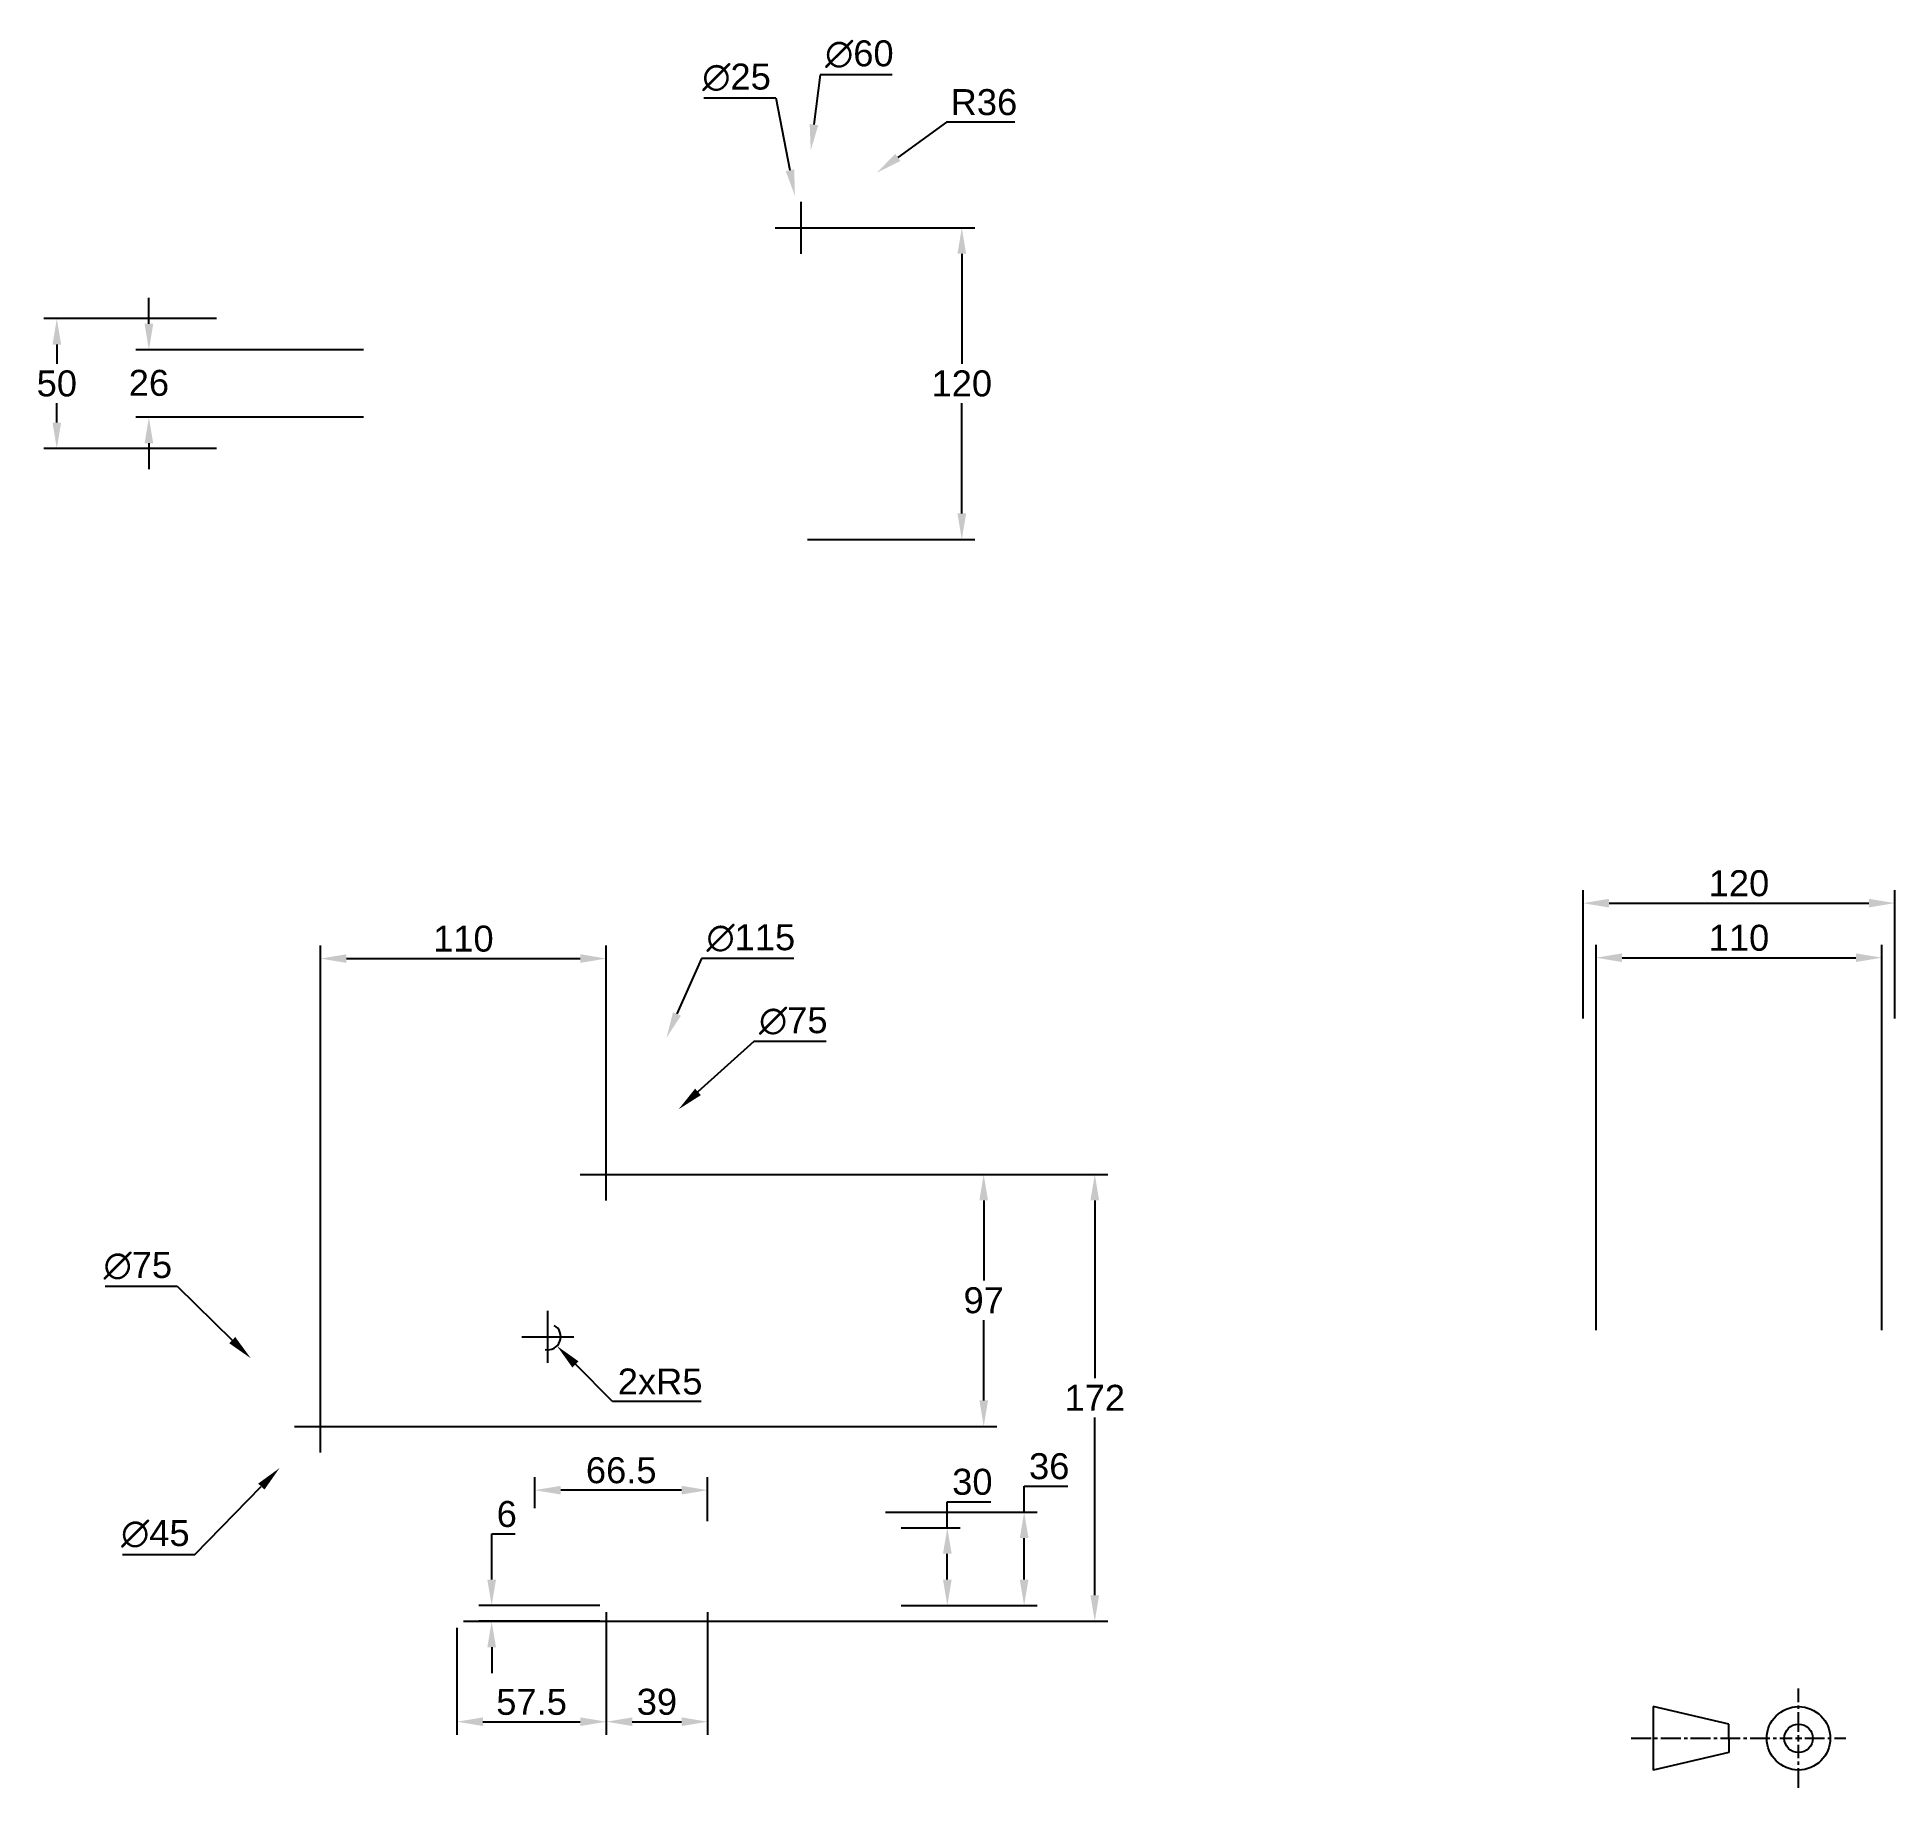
# Paper-space layout 'Layout1' of a CAD drawing. Header units: millimetres. Extents: x 12 to 191, y 10 to 178.
import ezdxf

# ---------------------------------------------------------------- set-up
doc = ezdxf.new("R2010")
doc.units = ezdxf.units.MM
doc.linetypes.add('CENTER2', pattern=[28.575000000000003, 19.05, -3.175, 3.175, -3.175])
doc.layers.add('Layer1', color=252, linetype='Continuous')
doc.styles.get("Standard").update_dxf_attribs({"font": 'arial.ttf'})
doc.dimstyles.new('ISO-25', dxfattribs={"dimtxt": 2.5, "dimasz": 2.5, "dimexe": 1.25, "dimexo": 0.625, "dimtad": 1, "dimtih": 1, "dimtoh": 1, "dimdsep": 46, "dimtxsty": 'Standard', "dimcen": 2.5, "dimadec": 0, "dimazin": 0, "dimtfac": 1, "dimtofl": 0, "dimtmove": 0, "dimatfit": 3, "dimfxl": 1, "dimarcsym": 0})

# ---------------------------------------------------------------- blocks, each defined once
blk = doc.blocks.new('*D10')
at = {"layer": 'Defpoints', "color": 0, "transparency": 16777216}
for p in [(94.98485880943477, 34.72011054876602), (100.053678598238, 34.72011054876602), (94.98485880943477, 27.22011054876602)]:
    blk.add_point(p, dxfattribs=at)
at = {"layer": 'Layer1', "color": 0, "lineweight": -2, "transparency": 16777216}
for p, q in [((100.053678598238, 34.72011054876602), (100.053678598238, 37.22011054876602)), ((100.053678598238, 37.22011054876602), (104.2496199352093, 37.22011054876602)), ((95.60985880943477, 34.72011054876602), (101.303678598238, 34.72011054876602)), ((100.053678598238, 29.72011054876602), (100.053678598238, 32.22011054876602)), ((95.60985880943477, 27.22011054876602), (101.303678598238, 27.22011054876602))]:
    blk.add_line(p, q, dxfattribs=at)
at = {"layer": 'Layer1', "color": 0, "transparency": 16777216}
for points in [[(99.63701193157128, 32.22011054876602), (100.4703452649046, 32.22011054876602), (100.053678598238, 34.72011054876602)], [(99.6370119315713, 29.72011054876602), (100.4703452649046, 29.72011054876602), (100.053678598238, 27.22011054876602)]]:
    blk.add_solid(points, dxfattribs=at)
at = {"layer": 'Layer1', "color": 0, "transparency": 16777216, "insert": (102.4641492667236, 39.12239567837035), "char_height": 2.5, "attachment_point": 5}
blk.add_mtext('30', dxfattribs=at)
blk = doc.blocks.new('*D11')
at = {"layer": 'Defpoints', "color": 0, "transparency": 16777216}
for p in [(93.48485880943477, 36.22011054876602), (107.4434397240124, 36.22011054876602), (94.98485880943477, 27.22011054876602)]:
    blk.add_point(p, dxfattribs=at)
at = {"layer": 'Layer1', "color": 0, "lineweight": -2, "transparency": 16777216}
for p, q in [((107.4434397240124, 36.22011054876602), (107.4434397240124, 38.72011054876602)), ((107.4434397240124, 38.72011054876602), (111.6462023433849, 38.72011054876602)), ((94.10985880943477, 36.22011054876602), (108.6934397240124, 36.22011054876602)), ((107.4434397240124, 29.72011054876602), (107.4434397240124, 33.72011054876602)), ((95.60985880943477, 27.22011054876602), (108.6934397240124, 27.22011054876602))]:
    blk.add_line(p, q, dxfattribs=at)
at = {"layer": 'Layer1', "color": 0, "transparency": 16777216}
for points in [[(107.0267730573458, 33.72011054876602), (107.8601063906791, 33.72011054876602), (107.4434397240124, 36.22011054876602)], [(107.0267730573458, 29.72011054876602), (107.8601063906791, 29.72011054876602), (107.4434397240124, 27.22011054876602)]]:
    blk.add_solid(points, dxfattribs=at)
at = {"layer": 'Layer1', "color": 0, "transparency": 16777216, "insert": (109.8573210336986, 40.62239567837035), "char_height": 2.5, "attachment_point": 5}
blk.add_mtext('36', dxfattribs=at)
blk = doc.blocks.new('*D12')
at = {"layer": 'Defpoints', "color": 0, "transparency": 16777216}
for p in [(73.03108252309406, 81.87474530847), (61.4386350957752, 55.56547578906201)]:
    blk.add_point(p, dxfattribs=at)
at = {"layer": 'Layer1', "color": 0, "lineweight": -2, "transparency": 16777216}
for p, q in [((76.38812761914984, 89.4936199917228), (74.03912142981743, 84.16250787537504)), ((85.27540592747181, 89.4936199917228), (76.38812761914984, 89.4936199917228)), ((67.23485880943463, 66.220110548766), (67.23485880943463, 71.220110548766)), ((64.73485880943463, 68.720110548766), (69.73485880943463, 68.720110548766))]:
    blk.add_line(p, q, dxfattribs=at)
at = {"layer": 'Layer1', "color": 0, "transparency": 16777216}
blk.add_solid([(73.65782766866658, 84.33051435982892), (74.42041519096827, 83.99450139092114), (73.03108252309406, 81.87474530847)], dxfattribs=at)
at = {"layer": 'Layer1', "color": 0, "transparency": 16777216, "insert": (81.14426677331082, 91.46497060563821), "char_height": 2.5, "attachment_point": 5}
blk.add_mtext('∅115', dxfattribs=at)
blk = doc.blocks.new('*D13')
at = {"layer": 'Defpoints', "color": 0, "transparency": 16777216}
for p in [(74.20351932176989, 74.99134612589268), (60.26619829709937, 62.44887497163935)]:
    blk.add_point(p, dxfattribs=at)
at = {"layer": 'Layer1', "color": 0, "lineweight": -2, "transparency": 16777216}
for p, q in [((81.44735230196834, 81.51021485536687), (76.06182879172597, 76.66367561312646)), ((88.39227044657954, 81.51021485536688), (81.44735230196834, 81.51021485536687)), ((67.23485880943461, 66.220110548766), (67.23485880943463, 71.22011054876602)), ((64.73485880943461, 68.72011054876602), (69.73485880943463, 68.72011054876602))]:
    blk.add_line(p, q, dxfattribs=at)
at = {"layer": 'Layer1', "color": 0, "transparency": 16777216}
blk.add_solid([(75.78310721052034, 76.97339385811914), (76.3405503729316, 76.35395736813378), (74.20351932176989, 74.99134612589268)], dxfattribs=at)
at = {"layer": 'Layer1', "color": 0, "transparency": 16777216, "insert": (85.23231137427396, 83.48156546928229), "char_height": 2.5, "attachment_point": 5}
blk.add_mtext('∅75', dxfattribs=at)
blk = doc.blocks.new('*D14')
at = {"layer": 'Defpoints', "color": 0, "transparency": 16777216}
for p in [(67.234858809435, 68.72011054876603), (114.2417748506014, 68.72011054876604), (52.859858809435, 25.720110548766)]:
    blk.add_point(p, dxfattribs=at)
at = {"layer": 'Layer1', "color": 0, "lineweight": -2, "transparency": 16777216}
for p, q in [((67.859858809435, 68.72011054876603), (115.4917748506014, 68.72011054876604)), ((114.2417748506014, 66.22011054876604), (114.2417748506014, 49.10022651056685)), ((114.2417748506014, 28.22011054876601), (114.2417748506014, 45.3399945869652)), ((53.484858809435, 25.720110548766), (115.4917748506014, 25.72011054876601))]:
    blk.add_line(p, q, dxfattribs=at)
at = {"layer": 'Layer1', "color": 0, "transparency": 16777216}
for points in [[(113.8251081839347, 66.22011054876604), (114.658441517268, 66.22011054876604), (114.2417748506014, 68.72011054876604)], [(113.8251081839347, 28.22011054876601), (114.658441517268, 28.22011054876601), (114.2417748506014, 25.72011054876601)]]:
    blk.add_solid(points, dxfattribs=at)
at = {"layer": 'Layer1', "color": 0, "transparency": 16777216, "insert": (114.2417748506013, 47.22011054876598), "char_height": 2.5, "attachment_point": 5}
blk.add_mtext('172', dxfattribs=at)
blk = doc.blocks.new('*D15')
at = {"layer": 'Defpoints', "color": 0, "transparency": 16777216}
for p in [(52.85985880943474, 25.720110548766), (67.23485880943474, 25.720110548766), (67.23485880943474, 16.04759554172273)]:
    blk.add_point(p, dxfattribs=at)
at = {"layer": 'Layer1', "color": 0, "lineweight": -2, "transparency": 16777216}
for p, q in [((52.85985880943474, 25.095110548766), (52.85985880943474, 14.79759554172273)), ((67.23485880943474, 25.095110548766), (67.23485880943474, 14.79759554172273)), ((55.35985880943474, 16.04759554172273), (64.73485880943474, 16.04759554172273))]:
    blk.add_line(p, q, dxfattribs=at)
at = {"layer": 'Layer1', "color": 0, "transparency": 16777216}
for points in [[(55.35985880943474, 16.4642622083894), (55.35985880943474, 15.63092887505606), (52.85985880943474, 16.04759554172273)], [(64.73485880943474, 16.4642622083894), (64.73485880943474, 15.63092887505606), (67.23485880943474, 16.04759554172273)]]:
    blk.add_solid(points, dxfattribs=at)
at = {"layer": 'Layer1', "color": 0, "transparency": 16777216, "insert": (60.04735880943474, 17.94391204922614), "char_height": 2.5, "attachment_point": 5}
blk.add_mtext('57.5', dxfattribs=at)
blk = doc.blocks.new('*D16')
at = {"layer": 'Defpoints', "color": 0, "transparency": 16777216}
for p in [(56.20793327653033, 27.22011054876602), (67.23485880943477, 27.22011054876602), (67.23485880943477, 25.72011054876602)]:
    blk.add_point(p, dxfattribs=at)
at = {"layer": 'Layer1', "color": 0, "lineweight": -2, "transparency": 16777216}
for p, q in [((56.20793327653033, 29.72011054876602), (56.20793327653033, 34.12154301807024)), ((56.20793327653033, 34.12154301807024), (58.48368361759444, 34.12154301807024)), ((66.60985880943477, 27.22011054876602), (54.95793327653033, 27.22011054876601)), ((66.60985880943477, 25.72011054876602), (54.95793327653033, 25.72011054876601)), ((56.20793327653033, 23.22011054876601), (56.20793327653033, 20.72011054876601))]:
    blk.add_line(p, q, dxfattribs=at)
at = {"layer": 'Layer1', "color": 0, "transparency": 16777216}
for points in [[(55.79126660986366, 29.72011054876601), (56.62459994319699, 29.72011054876602), (56.20793327653033, 27.22011054876602)], [(55.79126660986366, 23.22011054876601), (56.62459994319699, 23.22011054876601), (56.20793327653033, 25.72011054876602)]]:
    blk.add_solid(points, dxfattribs=at)
at = {"layer": 'Layer1', "color": 0, "transparency": 16777216, "insert": (57.65830844706238, 36.02297548737445), "char_height": 2.5, "attachment_point": 5}
blk.add_mtext('6', dxfattribs=at)
blk = doc.blocks.new('*D17')
at = {"layer": 'Defpoints', "color": 0, "transparency": 16777216}
for p in [(67.23485880943474, 27.220110548766), (76.98485880943474, 27.220110548766), (76.98485880943474, 16.04759554172273)]:
    blk.add_point(p, dxfattribs=at)
at = {"layer": 'Layer1', "color": 0, "lineweight": -2, "transparency": 16777216}
for p, q in [((67.23485880943474, 26.595110548766), (67.23485880943474, 14.79759554172273)), ((76.98485880943474, 26.595110548766), (76.98485880943474, 14.79759554172273)), ((69.73485880943474, 16.04759554172273), (74.48485880943474, 16.04759554172273))]:
    blk.add_line(p, q, dxfattribs=at)
at = {"layer": 'Layer1', "color": 0, "transparency": 16777216}
for points in [[(69.73485880943474, 16.4642622083894), (69.73485880943474, 15.63092887505606), (67.23485880943474, 16.04759554172273)], [(74.48485880943474, 16.4642622083894), (74.48485880943474, 15.63092887505606), (76.98485880943474, 16.04759554172273)]]:
    blk.add_solid(points, dxfattribs=at)
at = {"layer": 'Layer1', "color": 0, "transparency": 16777216, "insert": (72.10985880943474, 17.94988067132709), "char_height": 2.5, "attachment_point": 5}
blk.add_mtext('39', dxfattribs=at)
blk = doc.blocks.new('*D18')
at = {"layer": 'Defpoints', "color": 0, "transparency": 16777216}
for p in [(60.35985880943474, 38.33229305468876), (60.35985880943474, 35.970110548766), (76.98485880943474, 34.720110548766)]:
    blk.add_point(p, dxfattribs=at)
at = {"layer": 'Layer1', "color": 0, "lineweight": -2, "transparency": 16777216}
for p, q in [((60.35985880943474, 36.595110548766), (60.35985880943474, 39.58229305468876)), ((76.98485880943474, 35.345110548766), (76.98485880943474, 39.58229305468876)), ((74.48485880943474, 38.33229305468876), (62.85985880943474, 38.33229305468876))]:
    blk.add_line(p, q, dxfattribs=at)
at = {"layer": 'Layer1', "color": 0, "transparency": 16777216}
for points in [[(62.85985880943474, 38.74895972135543), (62.85985880943474, 37.9156263880221), (60.35985880943474, 38.33229305468876)], [(74.48485880943474, 38.74895972135543), (74.48485880943474, 37.9156263880221), (76.98485880943474, 38.33229305468876)]]:
    blk.add_solid(points, dxfattribs=at)
at = {"layer": 'Layer1', "color": 0, "transparency": 16777216, "insert": (68.67235880943474, 40.23372552399299), "char_height": 2.5, "attachment_point": 5}
blk.add_mtext('66.5', dxfattribs=at)
blk = doc.blocks.new('*D19')
at = {"layer": 'Defpoints', "color": 0, "transparency": 16777216}
for p in [(61.60985880943462, 53.095110548766), (62.4937422859178, 52.21122707228284)]:
    blk.add_point(p, dxfattribs=at)
at = {"layer": 'Layer1', "color": 0, "lineweight": -2, "transparency": 16777216}
for p, q in [((61.60985880943461, 50.59511054876599), (61.60985880943461, 55.595110548766)), ((59.10985880943462, 53.09511054876601), (64.10985880943461, 53.09511054876599)), ((67.83442430139402, 46.87054505680674), (64.26150923888419, 50.44346011931649)), ((76.3704065660598, 46.87054505680675), (67.83442430139402, 46.87054505680674))]:
    blk.add_line(p, q, dxfattribs=at)
blk.add_arc((61.60985880943462, 53.095110548766), 1.249999999999986, 257.7042204869177, 61.35211024345721, dxfattribs=at)
at = {"layer": 'Layer1', "color": 0, "transparency": 16777216}
blk.add_solid([(64.55613706437859, 50.73808794481089), (63.9668814133898, 50.14883229382209), (62.4937422859178, 52.21122707228284)], dxfattribs=at)
at = {"layer": 'Layer1', "color": 0, "transparency": 16777216, "insert": (72.41491543372692, 48.77197752611097), "char_height": 2.5, "attachment_point": 5}
blk.add_mtext('2xR5', dxfattribs=at)
blk = doc.blocks.new('*D20')
at = {"layer": 'Defpoints', "color": 0, "transparency": 16777216}
for p in [(191.2298896856078, 94.82626720659678), (161.2298896856078, 83.095110548766), (191.2298896856078, 83.095110548766)]:
    blk.add_point(p, dxfattribs=at)
at = {"layer": 'Layer1', "color": 0, "lineweight": -2, "transparency": 16777216}
for p, q in [((161.2298896856078, 83.720110548766), (161.2298896856078, 96.07626720659678)), ((163.7298896856078, 94.82626720659678), (188.7298896856078, 94.82626720659678)), ((191.2298896856078, 83.720110548766), (191.2298896856078, 96.07626720659678))]:
    blk.add_line(p, q, dxfattribs=at)
at = {"layer": 'Layer1', "color": 0, "transparency": 16777216}
for points in [[(163.7298896856078, 95.24293387326345), (163.7298896856078, 94.40960053993011), (161.2298896856078, 94.82626720659678)], [(188.7298896856078, 95.24293387326345), (188.7298896856078, 94.40960053993011), (191.2298896856078, 94.82626720659678)]]:
    blk.add_solid(points, dxfattribs=at)
at = {"layer": 'Layer1', "color": 0, "transparency": 16777216, "insert": (176.2298896856078, 96.72769967590101), "char_height": 2.5, "attachment_point": 5}
blk.add_mtext('120', dxfattribs=at)
blk = doc.blocks.new('*D21')
at = {"layer": 'Defpoints', "color": 0, "transparency": 16777216}
for p in [(189.9798896856059, 89.57626720659687), (162.4798896856059, 53.095110548766), (189.9798896856059, 53.095110548766)]:
    blk.add_point(p, dxfattribs=at)
at = {"layer": 'Layer1', "color": 0, "lineweight": -2, "transparency": 16777216}
for p, q in [((162.4798896856059, 53.720110548766), (162.4798896856059, 90.82626720659687)), ((164.9798896856059, 89.57626720659687), (187.4798896856059, 89.57626720659687)), ((189.9798896856059, 53.720110548766), (189.9798896856059, 90.82626720659687))]:
    blk.add_line(p, q, dxfattribs=at)
at = {"layer": 'Layer1', "color": 0, "transparency": 16777216}
for points in [[(164.9798896856059, 89.99293387326354), (164.9798896856059, 89.1596005399302), (162.4798896856059, 89.57626720659687)], [(187.4798896856059, 89.99293387326354), (187.4798896856059, 89.1596005399302), (189.9798896856059, 89.57626720659687)]]:
    blk.add_solid(points, dxfattribs=at)
at = {"layer": 'Layer1', "color": 0, "transparency": 16777216, "insert": (176.2298896856059, 91.47769967590109), "char_height": 2.5, "attachment_point": 5}
blk.add_mtext('110', dxfattribs=at)
blk = doc.blocks.new('*D22')
at = {"layer": 'Defpoints', "color": 0, "transparency": 16777216}
for p in [(33.03084458894931, 51.02349275427871), (46.43887302991995, 37.9167283432533)]:
    blk.add_point(p, dxfattribs=at)
at = {"layer": 'Layer1', "color": 0, "lineweight": -2, "transparency": 16777216}
for p, q in [((19.00042991727972, 57.94978576776298), (25.94534806189091, 57.94978576776297)), ((25.94534806189091, 57.94978576776297), (31.24310746348656, 52.77106134241543)), ((39.73485880943463, 41.97011054876601), (39.73485880943463, 46.97011054876601)), ((37.23485880943463, 44.47011054876599), (42.23485880943462, 44.470110548766))]:
    blk.add_line(p, q, dxfattribs=at)
at = {"layer": 'Layer1', "color": 0, "transparency": 16777216}
blk.add_solid([(31.53436889484268, 53.06901752999255), (30.95184603213044, 52.47310515483831), (33.03084458894931, 51.02349275427871)], dxfattribs=at)
at = {"layer": 'Layer1', "color": 0, "transparency": 16777216, "insert": (22.16038898958531, 59.92113638167839), "char_height": 2.5, "attachment_point": 5}
blk.add_mtext('∅75', dxfattribs=at)
blk = doc.blocks.new('*D23')
at = {"layer": 'Defpoints', "color": 0, "transparency": 16777216}
for p in [(43.67703238579633, 48.48257768181963), (35.79268523307294, 40.45764341571237)]:
    blk.add_point(p, dxfattribs=at)
at = {"layer": 'Layer1', "color": 0, "lineweight": -2, "transparency": 16777216}
for p, q in [((39.73485880943463, 41.970110548766), (39.73485880943463, 46.97011054876601)), ((37.23485880943463, 44.47011054876601), (42.23485880943463, 44.470110548766)), ((27.63250363087714, 32.15195624990823), (34.0406080880233, 38.67432468991075)), ((20.68758548626595, 32.15195624990824), (27.63250363087714, 32.15195624990823))]:
    blk.add_line(p, q, dxfattribs=at)
at = {"layer": 'Layer1', "color": 0, "transparency": 16777216}
blk.add_solid([(33.7433883003897, 38.96633754741903), (34.3378278756569, 38.38231183240249), (35.79268523307294, 40.45764341571237)], dxfattribs=at)
at = {"layer": 'Layer1', "color": 0, "transparency": 16777216, "insert": (23.84754455857155, 34.12330686382365), "char_height": 2.5, "attachment_point": 5}
blk.add_mtext('∅45', dxfattribs=at)
blk = doc.blocks.new('*D24')
at = {"layer": 'Defpoints', "color": 0, "transparency": 16777216}
for p in [(67.23485880943474, 89.49361999172282), (67.23485880943474, 68.720110548766), (39.73485880943474, 44.470110548766)]:
    blk.add_point(p, dxfattribs=at)
at = {"layer": 'Layer1', "color": 0, "lineweight": -2, "transparency": 16777216}
for p, q in [((39.73485880943474, 45.095110548766), (39.73485880943474, 90.74361999172282)), ((42.23485880943474, 89.49361999172282), (64.73485880943474, 89.49361999172282)), ((67.23485880943474, 69.345110548766), (67.23485880943474, 90.74361999172282))]:
    blk.add_line(p, q, dxfattribs=at)
at = {"layer": 'Layer1', "color": 0, "transparency": 16777216}
for points in [[(42.23485880943474, 89.9102866583895), (42.23485880943474, 89.07695332505615), (39.73485880943474, 89.49361999172282)], [(64.73485880943474, 89.9102866583895), (64.73485880943474, 89.07695332505615), (67.23485880943474, 89.49361999172282)]]:
    blk.add_solid(points, dxfattribs=at)
at = {"layer": 'Layer1', "color": 0, "transparency": 16777216, "insert": (53.48485880943474, 91.39505246102705), "char_height": 2.5, "attachment_point": 5}
blk.add_mtext('110', dxfattribs=at)
blk = doc.blocks.new('*D25')
at = {"layer": 'Defpoints', "color": 0, "transparency": 16777216}
for p in [(67.23485880943477, 68.72011054876603), (103.5545239684839, 68.72011054876604), (39.73485880943475, 44.47011054876602)]:
    blk.add_point(p, dxfattribs=at)
at = {"layer": 'Layer1', "color": 0, "lineweight": -2, "transparency": 16777216}
for p, q in [((67.85985880943477, 68.72011054876603), (104.8045239684839, 68.72011054876604)), ((103.5545239684839, 66.22011054876604), (103.5545239684839, 58.49654301807027)), ((103.5545239684839, 46.97011054876602), (103.5545239684839, 54.6936780794618)), ((40.35985880943475, 44.47011054876602), (104.8045239684839, 44.47011054876602))]:
    blk.add_line(p, q, dxfattribs=at)
at = {"layer": 'Layer1', "color": 0, "transparency": 16777216}
for points in [[(103.1378573018172, 66.22011054876604), (103.9711906351505, 66.22011054876604), (103.5545239684839, 68.72011054876604)], [(103.1378573018172, 46.97011054876602), (103.9711906351505, 46.97011054876602), (103.5545239684839, 44.47011054876602)]]:
    blk.add_solid(points, dxfattribs=at)
at = {"layer": 'Layer1', "color": 0, "transparency": 16777216, "insert": (103.5545239684839, 56.59511054876599), "char_height": 2.5, "attachment_point": 5}
blk.add_mtext('97', dxfattribs=at)
blk = doc.blocks.new('*D26')
at = {"layer": 'Defpoints', "color": 0, "transparency": 16777216}
for p in [(30.35985880943464, 151.0838215915097), (14.36417095303656, 138.5838215915097), (30.35985880943464, 138.5838215915097)]:
    blk.add_point(p, dxfattribs=at)
at = {"layer": 'Layer1', "color": 0, "lineweight": -2, "transparency": 16777216}
for p, q in [((29.73485880943464, 151.0838215915097), (13.11417095303655, 151.0838215915097)), ((14.36417095303655, 148.5838215915097), (14.36417095303655, 146.7352540608139)), ((14.36417095303655, 141.0838215915097), (14.36417095303655, 142.9323891222054)), ((29.73485880943464, 138.5838215915097), (13.11417095303655, 138.5838215915097))]:
    blk.add_line(p, q, dxfattribs=at)
at = {"layer": 'Layer1', "color": 0, "transparency": 16777216}
for points in [[(13.94750428636989, 148.5838215915097), (14.78083761970322, 148.5838215915097), (14.36417095303655, 151.0838215915097)], [(13.94750428636989, 141.0838215915097), (14.78083761970322, 141.0838215915097), (14.36417095303656, 138.5838215915097)]]:
    blk.add_solid(points, dxfattribs=at)
at = {"layer": 'Layer1', "color": 0, "transparency": 16777216, "insert": (14.36417095303659, 144.8338215915096), "char_height": 2.5, "attachment_point": 5}
blk.add_mtext('50', dxfattribs=at)
blk = doc.blocks.new('*D27')
at = {"layer": 'Defpoints', "color": 0, "transparency": 16777216}
for p in [(44.48954573277116, 148.0838215915156), (23.22426951988367, 141.5838215915156), (44.48954573277116, 141.5838215915156)]:
    blk.add_point(p, dxfattribs=at)
at = {"layer": 'Layer1', "color": 0, "lineweight": -2, "transparency": 16777216}
for p, q in [((23.22426951988367, 150.5838215915156), (23.22426951988367, 153.0838215915156)), ((43.86454573277116, 148.0838215915156), (21.97426951988367, 148.0838215915156)), ((43.86454573277116, 141.5838215915156), (21.97426951988367, 141.5838215915156)), ((23.22426951988367, 139.0838215915156), (23.22426951988367, 136.5838215915156))]:
    blk.add_line(p, q, dxfattribs=at)
at = {"layer": 'Layer1', "color": 0, "transparency": 16777216}
for points in [[(22.807602853217, 150.5838215915156), (23.64093618655034, 150.5838215915156), (23.22426951988367, 148.0838215915156)], [(22.807602853217, 139.0838215915156), (23.64093618655034, 139.0838215915156), (23.22426951988367, 141.5838215915156)]]:
    blk.add_solid(points, dxfattribs=at)
at = {"layer": 'Layer1', "color": 0, "transparency": 16777216, "insert": (23.22426951988371, 144.885066224084), "char_height": 2.5, "attachment_point": 5}
blk.add_mtext('26', dxfattribs=at)
blk = doc.blocks.new('*D28')
at = {"layer": 'Defpoints', "color": 0, "transparency": 16777216}
for p in [(85.98485880943466, 159.8338215915074), (85.98485880943466, 129.8338215915074), (101.4471014322921, 129.8338215915074)]:
    blk.add_point(p, dxfattribs=at)
at = {"layer": 'Layer1', "color": 0, "lineweight": -2, "transparency": 16777216}
for p, q in [((86.60985880943466, 159.8338215915074), (102.6971014322921, 159.8338215915074)), ((101.4471014322921, 157.3338215915074), (101.4471014322921, 146.7352540608116)), ((101.4471014322921, 132.3338215915074), (101.4471014322921, 142.9323891222031)), ((86.60985880943466, 129.8338215915074), (102.6971014322921, 129.8338215915074))]:
    blk.add_line(p, q, dxfattribs=at)
at = {"layer": 'Layer1', "color": 0, "transparency": 16777216}
for points in [[(101.0304347656254, 157.3338215915074), (101.8637680989588, 157.3338215915074), (101.4471014322921, 159.8338215915074)], [(101.0304347656254, 132.3338215915074), (101.8637680989588, 132.3338215915074), (101.4471014322921, 129.8338215915074)]]:
    blk.add_solid(points, dxfattribs=at)
at = {"layer": 'Layer1', "color": 0, "transparency": 16777216, "insert": (101.4471014322921, 144.8338215915073), "char_height": 2.5, "attachment_point": 5}
blk.add_mtext('120', dxfattribs=at)
blk = doc.blocks.new('*D29')
at = {"layer": 'Defpoints', "color": 0, "transparency": 16777216}
for p in [(93.26417916785479, 165.1264102888732), (85.98485880943463, 159.8338215915069)]:
    blk.add_point(p, dxfattribs=at)
at = {"layer": 'Layer1', "color": 0, "lineweight": -2, "transparency": 16777216}
for p, q in [((99.96594804899905, 169.9990775828296), (95.28621260074931, 166.5965738159194)), ((106.5629807911546, 169.9990775828296), (99.96594804899905, 169.9990775828296)), ((85.9848588094346, 157.3338215915069), (85.9848588094346, 162.3338215915069)), ((83.48485880943463, 159.8338215915069), (88.48485880943463, 159.8338215915069))]:
    blk.add_line(p, q, dxfattribs=at)
at = {"layer": 'Layer1', "color": 0, "transparency": 16777216}
blk.add_solid([(95.04118534624162, 166.9335793880685), (95.53123985525701, 166.2595682437703), (93.26417916785479, 165.1264102888732)], dxfattribs=at)
at = {"layer": 'Layer1', "color": 0, "transparency": 16777216, "insert": (103.5769644200768, 171.901362712434), "char_height": 2.5, "attachment_point": 5}
blk.add_mtext('R36', dxfattribs=at)
blk = doc.blocks.new('*D30')
at = {"layer": 'Defpoints', "color": 0, "transparency": 16777216}
for p in [(85.38895849182985, 162.9014799511489), (86.5807591270394, 156.7661632318658)]:
    blk.add_point(p, dxfattribs=at)
at = {"layer": 'Layer1', "color": 0, "lineweight": -2, "transparency": 16777216}
for p, q in [((76.61369694836034, 172.3239757321402), (83.55861509297154, 172.3239757321402)), ((83.55861509297154, 172.3239757321402), (84.91223823774604, 165.3556066388621)), ((85.98485880943463, 157.3338215915074), (85.98485880943461, 162.3338215915074)), ((83.48485880943461, 159.8338215915074), (88.48485880943461, 159.8338215915074))]:
    blk.add_line(p, q, dxfattribs=at)
at = {"layer": 'Layer1', "color": 0, "transparency": 16777216}
blk.add_solid([(85.32125935236492, 165.4350600145427), (84.50321712312717, 165.2761532631815), (85.38895849182985, 162.9014799511489)], dxfattribs=at)
at = {"layer": 'Layer1', "color": 0, "transparency": 16777216, "insert": (79.7736560206659, 174.2953263460556), "char_height": 2.5, "attachment_point": 5}
blk.add_mtext('∅25', dxfattribs=at)
blk = doc.blocks.new('*D31')
at = {"layer": 'Defpoints', "color": 0, "transparency": 16777216}
for p in [(86.91253761052417, 167.2762279256179), (85.05718000834511, 152.3914152573968)]:
    blk.add_point(p, dxfattribs=at)
at = {"layer": 'Layer1', "color": 0, "lineweight": -2, "transparency": 16777216}
for p, q in [((87.82045343310992, 174.5600835671561), (87.22176387755401, 169.7570300369881)), ((94.73808644811673, 174.5600835671562), (87.82045343310992, 174.5600835671561)), ((85.98485880943464, 157.3338215915073), (85.98485880943464, 162.3338215915074)), ((83.48485880943463, 159.8338215915074), (88.48485880943463, 159.8338215915074))]:
    blk.add_line(p, q, dxfattribs=at)
at = {"layer": 'Layer1', "color": 0, "transparency": 16777216}
blk.add_solid([(86.8082968589923, 169.8085677481597), (87.63523089611571, 169.7054923258164), (86.91253761052417, 167.2762279256179)], dxfattribs=at)
at = {"layer": 'Layer1', "color": 0, "transparency": 16777216, "insert": (91.59176994061332, 176.5314341810716), "char_height": 2.5, "attachment_point": 5}
blk.add_mtext('∅60', dxfattribs=at)
blk = doc.blocks.new('*U32')
at = {"color": 0, "linetype": 'CENTER2', "ltscale": 0.1, "transparency": 16777216}
for p, q in [((0, 0.6099101490619433), (0, 4.810949775116569)), ((-16.09388973256614, 0), (-0.6099101490619425, 0)), ((0.6099101490619433, 0), (4.539240065820422, 0)), ((0, -4.766075361509706), (0, -0.6099101490619434))]:
    blk.add_line(p, q, dxfattribs=at)
at = {"color": 0, "linetype": 'Continuous', "ltscale": 0.1, "transparency": 16777216}
for p, q in [((-0.3049550745309716, 0), (0.3049550745309716, 0)), ((0, -0.3049550745309716), (0, 0.3049550745309716))]:
    blk.add_line(p, q, dxfattribs=at)

psp = doc.layouts.get("Layout1")

# ---------------------------------------------------------------- linework, layer by layer
for p, q in [((167.9898136991938, 17.49842489387953), (167.9898136991938, 11.3993234032601)), ((175.249184806882, 15.82360461053264), (167.9898136991938, 17.49842489387953)), ((175.249184806882, 14.44887414856981), (175.249184806882, 15.82360461053264)), ((175.249184806882, 14.44887414856981), (175.249184806882, 13.07414368660699)), ((175.249184806882, 13.07414368660699), (167.9898136991938, 11.3993234032601))]:
    psp.add_line(p, q)
for radius in [3.049550745309716, 1.374730461962825]:
    psp.add_circle((181.9606785850764, 14.44887414856981), radius)

# ---------------------------------------------------------------- block references
at = {"linetype": 'CENTER2', "ltscale": 0.1}
psp.add_blockref('*U32', (181.9606785850764, 14.44887414856981), dxfattribs=at)

# ---------------------------------------------------------------- dimensions: what is measured, and where the dimension line sits
at = {"layer": 'Layer1'}
for p1, p2, picture, middle in [((85.05718000834511, 152.3914152573968), (86.91253761052417, 167.2762279256179), '*D31', (91.59176994061332, 174.5600835671562)), ((86.5807591270394, 156.7661632318658), (85.38895849182985, 162.9014799511489), '*D30', (79.7736560206659, 172.3239757321402)), ((61.4386350957752, 55.56547578906201), (73.03108252309406, 81.87474530847), '*D12', (81.14426677331082, 89.4936199917228)), ((60.26619829709937, 62.44887497163935), (74.20351932176989, 74.99134612589268), '*D13', (85.23231137427396, 81.51021485536687)), ((46.43887302991995, 37.9167283432533), (33.03084458894931, 51.02349275427871), '*D22', (22.16038898958531, 57.94978576776298)), ((43.67703238579633, 48.48257768181963), (35.79268523307294, 40.45764341571237), '*D23', (23.84754455857155, 32.15195624990823))]:
    dim = psp.add_diameter_dim_2p(p1=p1, p2=p2, dimstyle='ISO-25', override={"dimlfac": -4}, dxfattribs=at)
    dim.commit()
    dim.dimension.update_dxf_attribs({"geometry": picture, "text_midpoint": middle, "dimtype": 163})
dim = psp.add_radius_dim(center=(85.98485880943463, 159.8338215915069), mpoint=(93.26417916785479, 165.1264102888732), dimstyle='ISO-25', override={"dimlfac": -4}, dxfattribs=at)
dim.commit()
dim.dimension.update_dxf_attribs({"geometry": '*D29', "text_midpoint": (103.5769644200768, 169.9990775828296), "dimtype": 164})
for base, p1, p2, picture, middle in [((101.4471014322921, 129.8338215915074), (85.98485880943463, 159.8338215915073), (85.98485880943463, 129.8338215915073), '*D28', (101.4471014322921, 144.8338215915073)), ((103.5545239684839, 68.72011054876604), (39.73485880943474, 44.470110548766), (67.23485880943474, 68.720110548766), '*D25', (103.5545239684839, 56.59511054876599)), ((107.4434397240124, 36.22011054876602), (94.98485880943474, 27.220110548766), (93.48485880943474, 36.220110548766), '*D11', (109.8573210336986, 40.62239567837035)), ((100.053678598238, 34.72011054876602), (94.98485880943474, 27.220110548766), (94.98485880943474, 34.720110548766), '*D10', (102.4641492667236, 39.12239567837035))]:
    dim = psp.add_linear_dim(base=base, p1=p1, p2=p2, angle=90, dimstyle='ISO-25', override={"dimlfac": -4}, dxfattribs=at)
    dim.commit()
    dim.dimension.update_dxf_attribs({"geometry": picture, "text_midpoint": middle})
for base, p1, p2, picture, middle in [((23.22426951988367, 141.5838215915156), (44.48954573277115, 148.0838215915155), (44.48954573277115, 141.5838215915155), '*D27', (23.22426951988371, 144.885066224084)), ((14.36417095303656, 138.5838215915097), (30.35985880943463, 151.0838215915096), (30.35985880943463, 138.5838215915096), '*D26', (14.36417095303659, 144.8338215915096)), ((114.2417748506014, 68.72011054876604), (52.85985880943497, 25.72011054876599), (67.23485880943497, 68.720110548766), '*D14', (114.2417748506013, 47.22011054876598)), ((56.20793327653033, 27.22011054876602), (67.23485880943474, 25.720110548766), (67.23485880943474, 27.220110548766), '*D16', (57.65830844706238, 34.12154301807022))]:
    dim = psp.add_linear_dim(base=base, p1=p1, p2=p2, angle=90, dimstyle='ISO-25', override={"dimlfac": -4}, dxfattribs=at)
    dim.commit()
    dim.dimension.update_dxf_attribs({"geometry": picture, "text_midpoint": middle, "dimtype": 160})
for base, p1, p2, picture, middle in [((191.2298896856078, 94.82626720659678), (161.2298896856078, 83.095110548766), (191.2298896856078, 83.095110548766), '*D20', (176.2298896856078, 94.82626720659678)), ((67.23485880943474, 16.04759554172273), (52.85985880943474, 25.720110548766), (67.23485880943474, 25.720110548766), '*D15', (60.04735880943474, 16.04759554172273))]:
    dim = psp.add_linear_dim(base=base, p1=p1, p2=p2, dimstyle='ISO-25', override={"dimlfac": -4}, dxfattribs=at)
    dim.commit()
    dim.dimension.update_dxf_attribs({"geometry": picture, "text_midpoint": middle, "dimtype": 160})
for base, p1, p2, picture, middle in [((67.23485880943474, 89.49361999172282), (39.73485880943474, 44.470110548766), (67.23485880943474, 68.720110548766), '*D24', (53.48485880943474, 91.39505246102705)), ((189.9798896856059, 89.57626720659687), (162.4798896856059, 53.095110548766), (189.9798896856059, 53.095110548766), '*D21', (176.2298896856059, 91.47769967590109)), ((60.35985880943474, 38.33229305468876), (76.98485880943474, 34.720110548766), (60.35985880943474, 35.970110548766), '*D18', (68.67235880943474, 40.23372552399299)), ((76.98485880943474, 16.04759554172273), (67.23485880943474, 27.220110548766), (76.98485880943474, 27.220110548766), '*D17', (72.10985880943474, 17.94988067132709))]:
    dim = psp.add_linear_dim(base=base, p1=p1, p2=p2, dimstyle='ISO-25', override={"dimlfac": -4}, dxfattribs=at)
    dim.commit()
    dim.dimension.update_dxf_attribs({"geometry": picture, "text_midpoint": middle})
dim = psp.add_radius_dim(center=(61.60985880943462, 53.095110548766), mpoint=(62.4937422859178, 52.21122707228284), text='2x<>', dimstyle='ISO-25', override={"dimlfac": -4}, dxfattribs=at)
dim.commit()
dim.dimension.update_dxf_attribs({"geometry": '*D19', "text_midpoint": (72.41491543372692, 46.87054505680674), "dimtype": 164})

doc.saveas('drawing.dxf')
